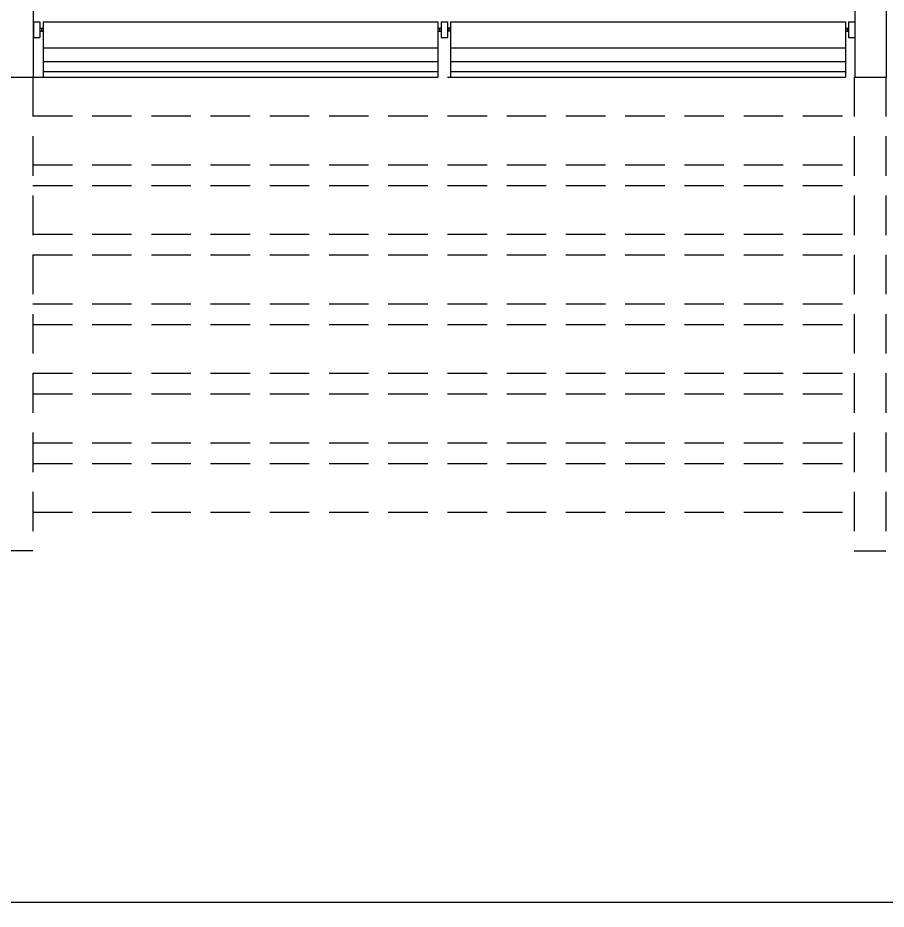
# Model space of a CAD drawing. Header units: millimetres. Extents: x 2801 to 3319, y 1187 to 1422.
# Drawn here: x 3144.65 to 3150.15, y 1262.88 to 1268.52 of the extents above; entities that cross this region are included whole.
import ezdxf

# ---------------------------------------------------------------- set-up
doc = ezdxf.new("R2010")
doc.units = ezdxf.units.MM
doc.linetypes.add('HIDDEN', pattern=[0.375, 0.25, -0.125])
for name, color, linetype in [('AR-ALV-V', 2, 'Continuous'), ('AR-BRISEPROJ', 1, 'HIDDEN'), ('AR-BRISES', 1, 'Continuous'), ('AR-ESTC', 3, 'Continuous'), ('AR-TALUDE', 1, 'Continuous'), ('BR-LINHAS', 1, 'Continuous'), ('BR-MONTANTE', 242, 'Continuous'), ('BR-PAINEL', 1, 'Continuous'), ('BR-SUPORTE', 1, 'Continuous'), ('insercao', 4, 'Continuous'), ('PG-PROJ', 1, 'HIDDEN')]:
    doc.layers.add(name, color=color, linetype=linetype)

# ---------------------------------------------------------------- blocks, each defined once
blk = doc.blocks.new('BR-MODULO2')
at = {"layer": 'BR-LINHAS'}
for p, q in [((0.06, -0.2648), (2.56, -0.2648)), ((2.64, -0.2648), (5.14, -0.2648)), ((0.06, -0.3524), (2.56, -0.3524)), ((2.64, -0.3524), (5.14, -0.3524)), ((0.06, -0.4147), (2.56, -0.4147)), ((2.64, -0.4147), (5.14, -0.4147))]:
    blk.add_line(p, q, dxfattribs=at)
at = {"layer": 'BR-MONTANTE'}
for p, q in [((0, -0.1), (0, -0.2)), ((0, -0.1), (0.04, -0.1)), ((0.04, -0.1), (0.04, -0.2)), ((2.5797, -0.1), (2.6197, -0.1)), ((2.5797, -0.1), (2.5797, -0.2)), ((2.6197, -0.1), (2.6197, -0.2)), ((5.16, -0.1), (5.16, -0.2)), ((5.16, -0.1), (5.2, -0.1)), ((5.2, -0.1), (5.2, -0.2)), ((0, -0.2), (0.04, -0.2)), ((2.5797, -0.2), (2.6197, -0.2)), ((5.16, -0.2), (5.2, -0.2))]:
    blk.add_line(p, q, dxfattribs=at)
at = {"layer": 'BR-PAINEL'}
for p, q in [((0.06, -0.1), (2.56, -0.1)), ((0.06, -0.1), (0.06, -0.45)), ((2.56, -0.1), (2.56, -0.45)), ((2.64, -0.1), (2.64, -0.45)), ((2.64, -0.1), (5.14, -0.1)), ((5.14, -0.1), (5.14, -0.45)), ((0.06, -0.45), (2.56, -0.45)), ((2.64, -0.45), (5.14, -0.45))]:
    blk.add_line(p, q, dxfattribs=at)
at = {"layer": 'BR-SUPORTE'}
for p, q in [((0.04, -0.14), (0.06, -0.14)), ((0.04, -0.16), (0.06, -0.16)), ((0.05, -0.14), (0.05, -0.16)), ((2.5597, -0.14), (2.5797, -0.14)), ((2.5597, -0.16), (2.5797, -0.16)), ((2.5697, -0.14), (2.5697, -0.16)), ((2.6397, -0.14), (2.6197, -0.14)), ((2.6397, -0.16), (2.6197, -0.16)), ((2.6297, -0.14), (2.6297, -0.16)), ((5.14, -0.14), (5.16, -0.14)), ((5.14, -0.16), (5.16, -0.16)), ((5.15, -0.14), (5.15, -0.16))]:
    blk.add_line(p, q, dxfattribs=at)
blk = doc.blocks.new('PG-MODULO2-PJ-B')
at = {"layer": 'PG-PROJ'}
for p, q in [((5.6, 0), (5.6, -3)), ((0.2, 0), (5.4, 0)), ((0.2, 0), (0.2, -3)), ((5.4, 0), (5.4, -3)), ((0.2, -0.2454), (5.4, -0.2454)), ((0.2, -0.5546), (5.4, -0.5546)), ((0.2, -0.6854), (5.4, -0.6854)), ((0.2, -0.9946), (5.4, -0.9946)), ((0.2, -1.1254), (5.4, -1.1254)), ((0.2, -1.4346), (5.4, -1.4346)), ((0.2, -1.5654), (5.4, -1.5654)), ((0.2, -1.8746), (5.4, -1.8746)), ((0.2, -2.0054), (5.4, -2.0054)), ((0.2, -2.3146), (5.4, -2.3146)), ((0.2, -2.4454), (5.4, -2.4454)), ((0.2, -2.7546), (5.4, -2.7546)), ((0.2, -3), (0, -3)), ((5.4, -3), (5.6, -3))]:
    blk.add_line(p, q, dxfattribs=at)
blk = doc.blocks.new('pe-bl03-aud-cobertura')
at = {"layer": 'AR-ALV-V'}
blk.add_line((113.65, -78.425), (90.2221, -78.425), dxfattribs=at)

msp = doc.modelspace()

# ---------------------------------------------------------------- linework, layer by layer
at = {"layer": 'AR-ESTC'}
for points in [[(3144.5499, 1268.1498), (3144.7499, 1268.1498), (3144.7499, 1268.7498), (3144.5499, 1268.7498)], [(3149.9499, 1268.1498), (3150.1499, 1268.1498), (3150.1499, 1268.7498), (3149.9499, 1268.7498)]]:
    msp.add_lwpolyline(points, close=True, dxfattribs=at)
at = {"layer": 'AR-TALUDE'}
msp.add_open_spline([(3124.3675, 1268.2584), (3124.8707, 1261.7606), (3127.5572, 1246.7648), (3144.9417, 1233.6191), (3156.1673, 1236.3321), (3164.4484, 1242.0317), (3171.6254, 1254.5339), (3176.6316, 1265.464), (3181.1956, 1274.1782), (3183.2408, 1280.0816)], degree=3, knots=[0.874603, 0.874603, 0.874603, 0.874603, 13.033613, 24.300817, 33.994288, 45.623477, 57.311406, 66.544355, 85.146679, 85.146679, 85.146679, 85.146679], dxfattribs=at)

# ---------------------------------------------------------------- block references
at = {"layer": 'AR-BRISEPROJ'}
msp.add_blockref('PG-MODULO2-PJ-B', (3144.5454, 1268.1498), dxfattribs=at)
at = {"layer": 'AR-BRISES'}
msp.add_blockref('BR-MODULO2', (3144.7499, 1268.5998), dxfattribs=at)
at = {"layer": 'insercao', "ltscale": 10}
msp.add_blockref('pe-bl03-aud-cobertura', (3045.5249, 1341.3498), dxfattribs=at)

doc.saveas('drawing.dxf')
